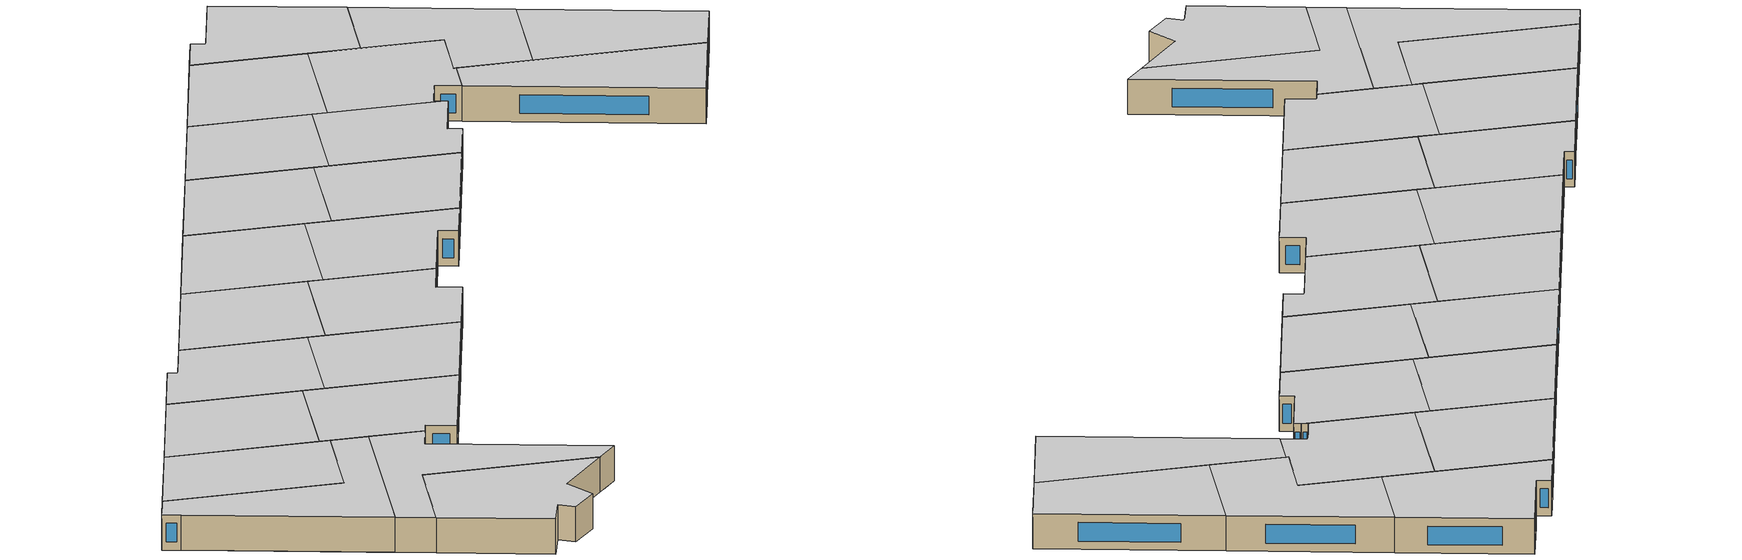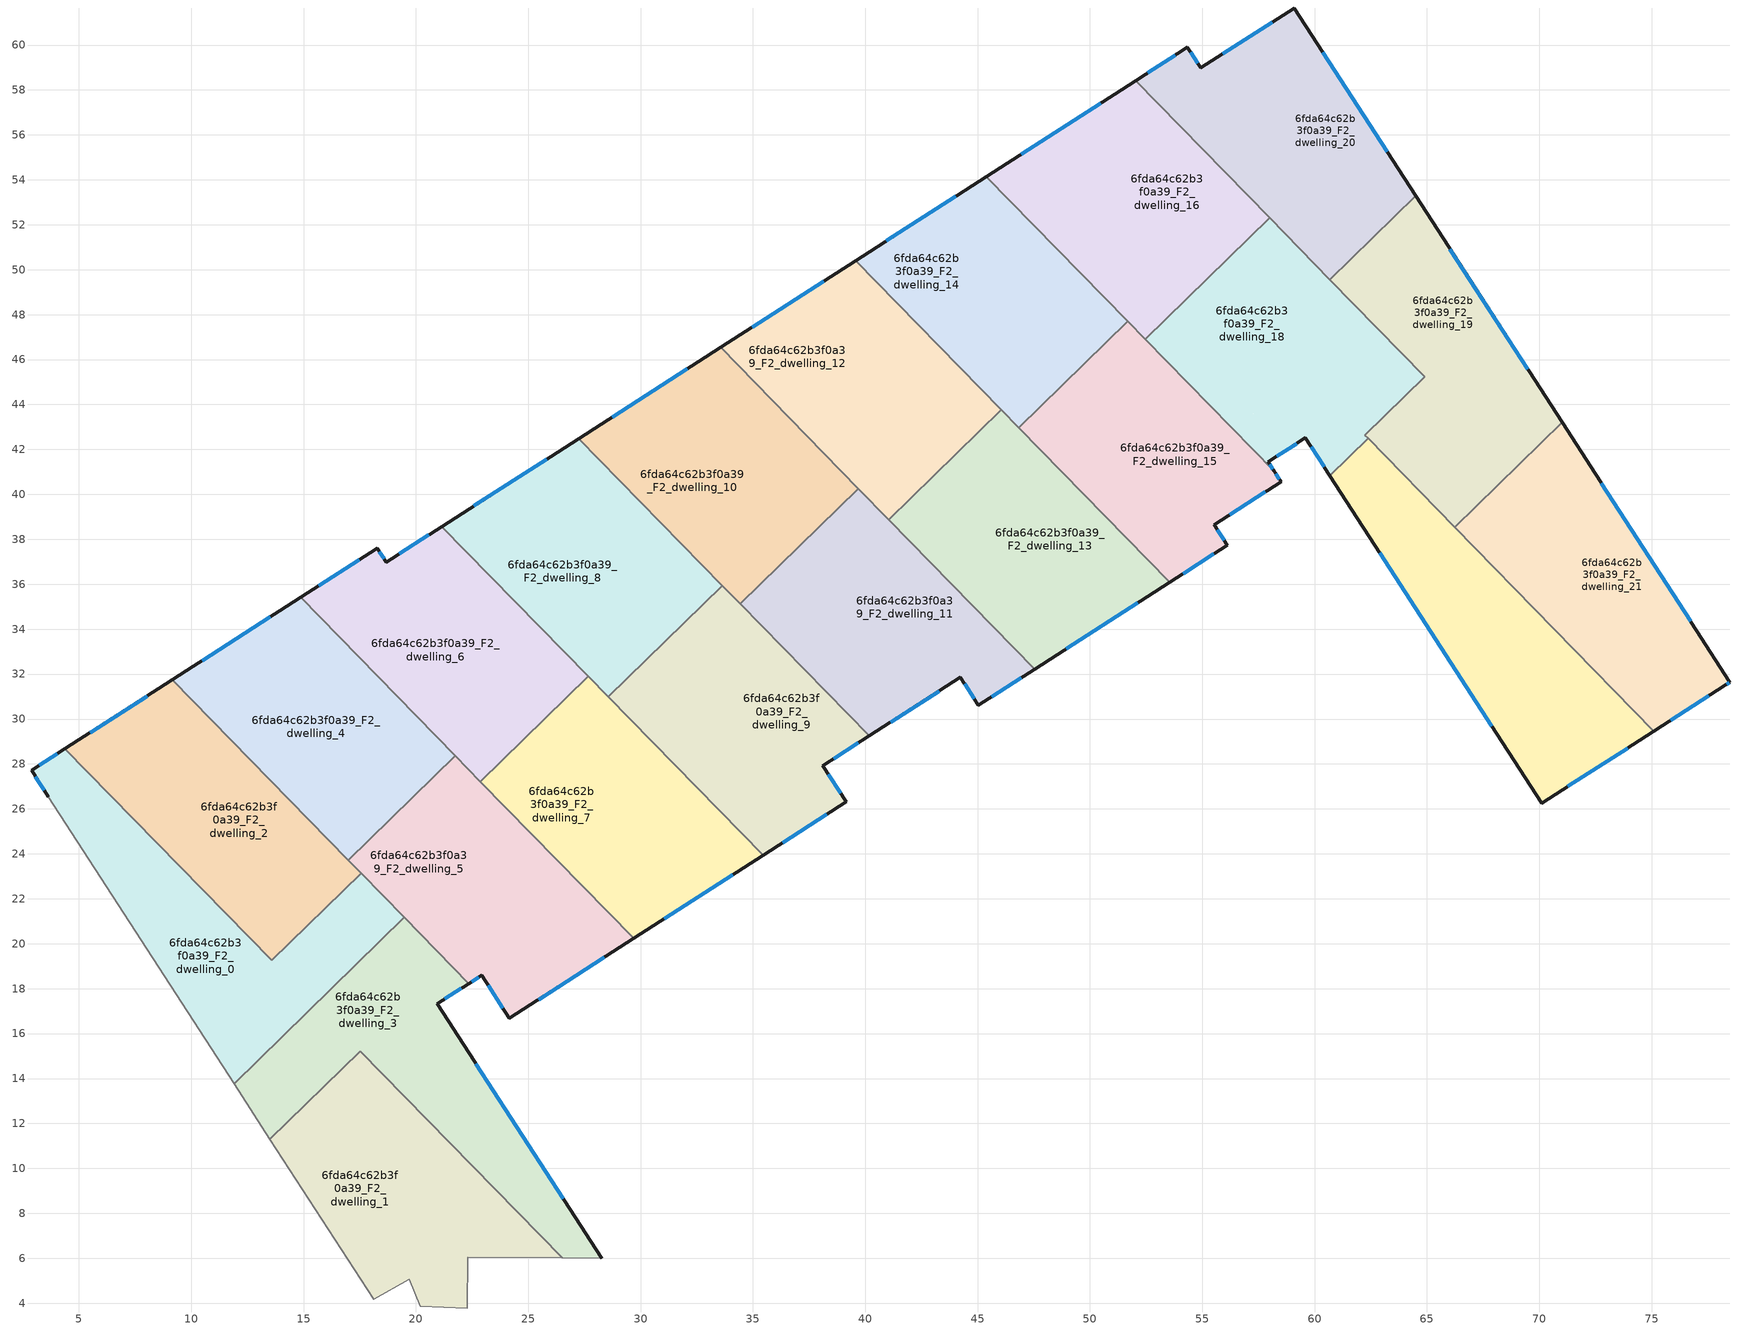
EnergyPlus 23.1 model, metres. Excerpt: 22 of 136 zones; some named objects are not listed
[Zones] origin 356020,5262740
6fda64c62b3f0a39_F2_dwelling_0
 floor to 6fda64c62b3f0a39_F1_dwelling_0 (EU_floor_Construction): 13.59,19.26 14.48,17.88 10.78,15.5 3.63,26.55 2.89,27.71 4.38,28.67 13.57,19.25 z6
 floor to 6fda64c62b3f0a39_F1_dwelling_1 (EU_floor_Construction): 16.71,22.32 18.2,20 10.91,15.31 10.85,15.4 10.78,15.5 14.48,17.88 13.59,19.26 z6
 floor to 6fda64c62b3f0a39_F1_dwelling_3 (EU_floor_Construction): 17.59,19.33 15.11,16.9 14.73,17.49 z6
 floor to 6fda64c62b3f0a39_F1_dwelling_2 (EU_floor_Construction): 18.2,20 18.23,19.95 17.59,19.33 14.73,17.49 15.11,16.9 11.9,13.77 10.91,15.31 z6
 floor to 6fda64c62b3f0a39_F1_dwelling_5 (EU_floor_Construction): 17.55,23.14 19.48,21.17 18.23,19.95 18.2,20 16.71,22.32 z6
 wall outside (EU_wall_Construction): 4.38,28.67 2.89,27.71 3.63,26.55 z6:9
 wall to 6fda64c62b3f0a39_F2_dwelling_2 (EU_wall_Construction): 17.55,23.14 13.57,19.25 4.38,28.67 z6:9
 wall to 6fda64c62b3f0a39_F2_dwelling_3 (EU_wall_Construction): 11.9,13.77 19.48,21.17 z6:9
 wall adiabatic (EU_wall_Construction): 3.63,26.55 11.9,13.77 z6:9
 wall to 6fda64c62b3f0a39_F2_dwelling_5 (EU_wall_Construction): 19.48,21.17 17.55,23.14 z6:9
 window (EU_Window_Construction): 3.06,27.44 3.46,26.82 / 4.03,28.45 3.24,27.94 z6.7:8.3
 ceiling to 6fda64c62b3f0a39_F3_dwelling_0 (EU_floor_Construction): 19.48,21.17 17.55,23.14 13.57,19.25 4.38,28.67 2.89,27.71 3.63,26.55 11.9,13.77 z9
6fda64c62b3f0a39_F2_dwelling_1
 floor to 6fda64c62b3f0a39_F1_dwelling_2 (EU_floor_Construction): 16.69,14.43 22.3,5.7 22.27,3.79 20.19,3.86 19.7,5.07 18.12,4.17 13.5,11.3 z6
 floor to 6fda64c62b3f0a39_F1_dwelling_3 (EU_floor_Construction): 17.51,15.22 26.5,6.01 22.31,6.05 22.3,5.7 16.69,14.43 z6
 wall adiabatic (EU_wall_Construction): 13.5,11.3 18.12,4.17 19.7,5.07 20.19,3.86 22.27,3.79 22.31,6.05 26.51,6.01 z6:9
 wall to 6fda64c62b3f0a39_F2_dwelling_3 (EU_wall_Construction): 26.51,6.01 17.51,15.22 13.5,11.3 z6:9
 ceiling to 6fda64c62b3f0a39_F3_dwelling_1 (EU_floor_Construction): 26.51,6.01 17.51,15.22 13.5,11.3 18.12,4.17 19.7,5.07 20.19,3.86 22.27,3.79 22.31,6.05 z9
6fda64c62b3f0a39_F2_dwelling_10
 floor to 6fda64c62b3f0a39_F1_dwelling_10 (EU_floor_Construction): 32.06,45.58 37.1,37.73 36.86,37.5 33.95,35.62 27.24,42.48 z6
 floor to 6fda64c62b3f0a39_F1_dwelling_12 (EU_floor_Construction): 33.55,46.54 39.69,40.26 37.1,37.73 32.06,45.58 z6
 floor to 6fda64c62b3f0a39_F1_dwelling_11 (EU_floor_Construction): 36.86,37.5 34.43,35.12 33.95,35.62 z6
 wall outside (EU_wall_Construction): 33.55,46.54 27.24,42.48 z6:9
 wall to 6fda64c62b3f0a39_F2_dwelling_11 (EU_wall_Construction): 34.43,35.12 39.69,40.26 z6:9
 wall to 6fda64c62b3f0a39_F2_dwelling_12 (EU_wall_Construction): 39.69,40.26 33.55,46.54 z6:9
 wall to 6fda64c62b3f0a39_F2_dwelling_8 (EU_wall_Construction): 27.24,42.48 33.63,35.94 z6:9
 wall to 6fda64c62b3f0a39_F2_dwelling_9 (EU_wall_Construction): 33.63,35.94 34.43,35.12 z6:9
 window (EU_Window_Construction): 32.07,45.59 28.73,43.44 z6.7:8.3
 ceiling to 6fda64c62b3f0a39_F3_dwelling_10 (EU_floor_Construction): 39.69,40.26 33.55,46.54 27.24,42.48 34.43,35.12 z9
6fda64c62b3f0a39_F2_dwelling_11
 floor to 6fda64c62b3f0a39_F1_dwelling_13 (EU_floor_Construction): 40.33,39.61 47.54,32.22 45.03,30.61 44.24,31.86 41.86,30.33 37.19,37.59 z6
 floor to 6fda64c62b3f0a39_F1_dwelling_11 (EU_floor_Construction): 37.14,37.67 41.86,30.33 40.17,29.25 34.43,35.12 36.86,37.5 z6
 floor to 6fda64c62b3f0a39_F1_dwelling_12 (EU_floor_Construction): 39.69,40.26 40.32,39.61 37.19,37.59 37.1,37.73 z6
 floor to 6fda64c62b3f0a39_F1_dwelling_10 (EU_floor_Construction): 37.1,37.73 37.14,37.67 36.86,37.5 z6
 wall outside (EU_wall_Construction): 40.17,29.25 44.24,31.86 45.03,30.61 47.54,32.22 z6:9
 wall to 6fda64c62b3f0a39_F2_dwelling_9 (EU_wall_Construction): 34.43,35.12 40.17,29.25 z6:9
 wall to 6fda64c62b3f0a39_F2_dwelling_13 (EU_wall_Construction): 47.54,32.22 41.05,38.87 z6:9
 wall to 6fda64c62b3f0a39_F2_dwelling_12 (EU_wall_Construction): 41.05,38.87 39.69,40.26 z6:9
 window (EU_Window_Construction): 41.13,29.86 43.28,31.24 / 45.62,30.99 46.95,31.84 / 44.42,31.56 44.85,30.9 z6.7:8.3
 ceiling to 6fda64c62b3f0a39_F3_dwelling_11 (EU_floor_Construction): 45.03,30.61 47.54,32.22 39.69,40.26 34.43,35.12 40.17,29.25 44.24,31.86 z9
6fda64c62b3f0a39_F2_dwelling_12
 floor to 6fda64c62b3f0a39_F1_dwelling_15 (EU_floor_Construction): 43.55,41.31 43.12,40.89 43.05,40.99 z6
 floor to 6fda64c62b3f0a39_F1_dwelling_14 (EU_floor_Construction): 39.57,50.4 46.05,43.76 43.55,41.31 43.05,40.99 37.75,49.24 z6
 floor adiabatic (EU_floor_Construction): 37.75,49.24 43.12,40.89 41.05,38.87 33.55,46.54 z6
 wall outside (EU_wall_Construction): 39.57,50.4 33.55,46.54 z6:9
 wall to 6fda64c62b3f0a39_F2_dwelling_13 (EU_wall_Construction): 41.05,38.87 46.05,43.76 z6:9
 wall to 6fda64c62b3f0a39_F2_dwelling_14 (EU_wall_Construction): 46.05,43.76 39.57,50.4 z6:9
 window (EU_Window_Construction): 38.15,49.49 34.97,47.45 z6.7:8.3
 ceiling to 6fda64c62b3f0a39_F3_dwelling_12 (EU_floor_Construction): 46.05,43.76 39.57,50.4 33.55,46.54 41.05,38.87 z9
6fda64c62b3f0a39_F2_dwelling_13
 floor to 6fda64c62b3f0a39_F1_dwelling_15 (EU_floor_Construction): 46.56,43.24 53.55,36.09 48.35,32.74 43.12,40.89 43.55,41.31 z6
 floor to 6fda64c62b3f0a39_F1_dwelling_13 (EU_floor_Construction): 43.12,40.89 48.35,32.74 47.54,32.22 41.05,38.87 z6
 floor to 6fda64c62b3f0a39_F1_dwelling_14 (EU_floor_Construction): 46.05,43.76 46.56,43.24 43.55,41.31 z6
 wall outside (EU_wall_Construction): 47.54,32.22 53.55,36.08 z6:9
 wall to 6fda64c62b3f0a39_F2_dwelling_15 (EU_wall_Construction): 53.55,36.08 46.83,42.96 z6:9
 wall to 6fda64c62b3f0a39_F2_dwelling_14 (EU_wall_Construction): 46.83,42.96 46.05,43.76 z6:9
 window (EU_Window_Construction): 48.95,33.13 52.14,35.18 z6.7:8.3
 ceiling to 6fda64c62b3f0a39_F3_dwelling_13 (EU_floor_Construction): 53.55,36.08 46.05,43.76 41.05,38.87 47.54,32.22 z9
6fda64c62b3f0a39_F2_dwelling_14
 floor to 6fda64c62b3f0a39_F1_dwelling_14 (EU_floor_Construction): 43.26,52.78 48.51,44.6 48.2,44.3 46.56,43.24 39.57,50.4 z6
 floor to 6fda64c62b3f0a39_F1_dwelling_16 (EU_floor_Construction): 45.39,54.15 51.68,47.7 49.54,45.6 48.36,44.85 43.26,52.78 z6
 floor to 6fda64c62b3f0a39_F1_dwelling_15 (EU_floor_Construction): 48.2,44.3 46.83,42.96 46.56,43.24 z6
 floor to 6fda64c62b3f0a39_F1_dwelling_17 (EU_floor_Construction): 49.54,45.6 48.51,44.6 48.36,44.85 z6
 wall outside (EU_wall_Construction): 45.39,54.15 39.57,50.4 z6:9
 wall to 6fda64c62b3f0a39_F2_dwelling_15 (EU_wall_Construction): 46.83,42.96 51.68,47.7 z6:9
 wall to 6fda64c62b3f0a39_F2_dwelling_16 (EU_wall_Construction): 51.68,47.7 45.39,54.15 z6:9
 window (EU_Window_Construction): 44.02,53.27 40.93,51.28 z6.7:8.3
 ceiling to 6fda64c62b3f0a39_F3_dwelling_14 (EU_floor_Construction): 51.68,47.7 45.39,54.15 39.57,50.4 46.83,42.96 z9
6fda64c62b3f0a39_F2_dwelling_15
 floor to 6fda64c62b3f0a39_F1_dwelling_17 (EU_floor_Construction): 58.2,41.03 58.5,40.56 55.53,38.64 56.11,37.74 53.86,36.29 48.51,44.6 49.54,45.6 52.11,47.26 z6
 floor to 6fda64c62b3f0a39_F1_dwelling_15 (EU_floor_Construction): 48.56,44.53 53.86,36.29 53.55,36.09 46.83,42.96 48.2,44.3 z6
 floor to 6fda64c62b3f0a39_F1_dwelling_14 (EU_floor_Construction): 48.51,44.6 48.56,44.53 48.2,44.3 z6
 floor to 6fda64c62b3f0a39_F1_dwelling_16 (EU_floor_Construction): 51.68,47.7 52.11,47.26 49.54,45.6 z6
 wall outside (EU_wall_Construction): 53.55,36.08 56.11,37.74 55.53,38.64 58.5,40.56 58.2,41.03 z6:9
 wall to 6fda64c62b3f0a39_F2_dwelling_18 (EU_wall_Construction): 58.2,41.03 52.46,46.9 z6:9
 wall to 6fda64c62b3f0a39_F2_dwelling_16 (EU_wall_Construction): 52.46,46.9 51.68,47.7 z6:9
 window (EU_Window_Construction): 55.97,37.95 55.66,38.43 / 54.15,36.47 55.51,37.35 / 58.43,40.67 58.27,40.92 / 56.22,39.09 57.8,40.11 z6.7:8.3
 ceiling to 6fda64c62b3f0a39_F3_dwelling_15 (EU_floor_Construction): 56.11,37.74 55.53,38.64 58.5,40.56 58.2,41.03 51.68,47.7 46.83,42.96 53.55,36.08 z9
6fda64c62b3f0a39_F2_dwelling_16
 floor to 6fda64c62b3f0a39_F1_dwelling_16 (EU_floor_Construction): 48.99,56.46 54.09,48.53 52.11,47.26 45.39,54.15 z6
 floor to 6fda64c62b3f0a39_F1_dwelling_18 (EU_floor_Construction): 54.15,56.24 57.19,51.52 54.1,48.5 48.99,56.46 52.03,58.41 z6
 floor to 6fda64c62b3f0a39_F1_dwelling_17 (EU_floor_Construction): 54.09,48.53 54.1,48.5 52.47,46.9 52.11,47.26 z6
 floor to 6fda64c62b3f0a39_F1_dwelling_19 (EU_floor_Construction): 54.15,56.24 58,52.3 57.19,51.52 z6
 wall outside (EU_wall_Construction): 52.03,58.41 45.39,54.15 z6:9
 wall to 6fda64c62b3f0a39_F2_dwelling_18 (EU_wall_Construction): 52.47,46.9 58,52.3 z6:9
 wall to 6fda64c62b3f0a39_F2_dwelling_20 (EU_wall_Construction): 58,52.3 52.03,58.41 z6:9
 window (EU_Window_Construction): 50.47,57.41 46.95,55.15 z6.7:8.3
 ceiling to 6fda64c62b3f0a39_F3_dwelling_16 (EU_floor_Construction): 58,52.3 52.03,58.41 45.39,54.15 52.47,46.9 z9
6fda64c62b3f0a39_F2_dwelling_17
 floor to 6fda64c62b3f0a39_F1_dwelling_20 (EU_floor_Construction): 64.17,40.65 72.45,27.76 70.1,26.25 60.67,40.83 62.37,42.49 z6
 floor to 6fda64c62b3f0a39_F1_dwelling_22 (EU_floor_Construction): 64.17,40.65 75.1,29.46 72.45,27.76 z6
 wall outside (EU_wall_Construction): 60.67,40.83 70.1,26.25 75.1,29.46 z6:9
 wall to 6fda64c62b3f0a39_F2_dwelling_18 (EU_wall_Construction): 62.37,42.49 60.67,40.83 z6:9
 wall to 6fda64c62b3f0a39_F2_dwelling_21 (EU_wall_Construction): 75.1,29.46 66.24,38.53 z6:9
 wall to 6fda64c62b3f0a39_F2_dwelling_19 (EU_wall_Construction): 66.24,38.53 62.37,42.49 z6:9
 window (EU_Window_Construction): 62.89,37.4 67.89,29.67 / 71.28,27 73.93,28.71 z6.7:8.3
 ceiling to 6fda64c62b3f0a39_F3_dwelling_17 (EU_floor_Construction): 75.1,29.46 62.37,42.49 60.67,40.83 70.1,26.25 z9
6fda64c62b3f0a39_F2_dwelling_18
 floor to 6fda64c62b3f0a39_F1_dwelling_18 (EU_floor_Construction): 57.19,51.52 60.76,45.95 57.21,43.67 54.1,48.5 z6
 floor to 6fda64c62b3f0a39_F1_dwelling_17 (EU_floor_Construction): 54.1,48.5 58.43,41.77 57.93,41.45 58.2,41.03 52.47,46.9 z6
 floor to 6fda64c62b3f0a39_F1_dwelling_19 (EU_floor_Construction): 58,52.3 63.99,46.17 58.05,42.36 57.21,43.67 60.76,45.95 57.19,51.52 z6
 floor to 6fda64c62b3f0a39_F1_dwelling_20 (EU_floor_Construction): 63.99,46.17 64.9,45.24 62.8,43.19 62.61,43.07 62.64,43.03 62.23,42.63 62.37,42.49 60.67,40.83 59.58,42.51 58.43,41.77 58.05,42.36 z6
 wall outside (EU_wall_Construction): 58.2,41.03 57.93,41.45 59.58,42.51 60.67,40.83 z6:9
 wall to 6fda64c62b3f0a39_F2_dwelling_19 (EU_wall_Construction): 62.37,42.49 62.23,42.63 64.9,45.24 60.68,49.56 z6:9
 wall to 6fda64c62b3f0a39_F2_dwelling_20 (EU_wall_Construction): 60.68,49.56 58,52.3 z6:9
 window (EU_Window_Construction): 59.84,42.11 60.42,41.22 / 58.32,41.7 59.2,42.26 / 58.14,41.13 57.99,41.35 z6.7:8.3
 ceiling to 6fda64c62b3f0a39_F3_dwelling_18 (EU_floor_Construction): 62.37,42.49 62.23,42.63 64.9,45.24 58,52.3 52.47,46.9 58.2,41.03 57.93,41.45 59.58,42.51 60.67,40.83 z9
6fda64c62b3f0a39_F2_dwelling_19
 floor to 6fda64c62b3f0a39_F1_dwelling_21 (EU_floor_Construction): 64.49,53.28 68.73,46.73 62.74,42.88 62.64,43.03 62.8,43.19 65.58,44.98 61.88,50.73 z6
 floor to 6fda64c62b3f0a39_F1_dwelling_20 (EU_floor_Construction): 64.57,46.55 65.58,44.98 62.8,43.19 64.9,45.24 63.99,46.17 z6; 62.64,43.03 64.17,40.65 62.23,42.63 z6
 floor to 6fda64c62b3f0a39_F1_dwelling_23 (EU_floor_Construction): 68.85,46.54 71.01,43.2 68.38,40.63 65.83,44.59 z6
 floor to 6fda64c62b3f0a39_F1_dwelling_19 (EU_floor_Construction): 61.88,50.73 64.57,46.55 63.99,46.17 60.68,49.56 z6
 floor to 6fda64c62b3f0a39_F1_dwelling_22 (EU_floor_Construction): 68.73,46.73 68.85,46.54 65.83,44.59 68.38,40.63 66.24,38.54 64.17,40.65 62.74,42.88 z6
 wall outside (EU_wall_Construction): 71.01,43.2 64.49,53.28 z6:9
 wall to 6fda64c62b3f0a39_F2_dwelling_20 (EU_wall_Construction): 64.49,53.28 60.68,49.56 z6:9
 wall to 6fda64c62b3f0a39_F2_dwelling_21 (EU_wall_Construction): 66.24,38.54 71.01,43.2 z6:9
 window (EU_Window_Construction): 69.48,45.57 66.02,50.91 z6.7:8.3
 ceiling to 6fda64c62b3f0a39_F3_dwelling_19 (EU_floor_Construction): 71.01,43.2 64.49,53.28 60.68,49.56 64.9,45.24 62.23,42.63 66.24,38.54 z9
6fda64c62b3f0a39_F2_dwelling_2
 floor to 6fda64c62b3f0a39_F1_dwelling_1 (EU_floor_Construction): 13.55,27.24 16.71,22.32 13.59,19.26 6.62,30.11 9.15,31.74 z6
 floor to 6fda64c62b3f0a39_F1_dwelling_0 (EU_floor_Construction): 6.62,30.11 13.59,19.26 13.57,19.25 4.38,28.67 z6
 floor to 6fda64c62b3f0a39_F1_dwelling_4 (EU_floor_Construction): 13.55,27.24 16.82,23.89 16.03,23.38 z6
 floor to 6fda64c62b3f0a39_F1_dwelling_5 (EU_floor_Construction): 16.82,23.89 17.55,23.14 16.71,22.32 16.03,23.38 z6
 wall outside (EU_wall_Construction): 9.15,31.74 4.38,28.67 z6:9
 wall to 6fda64c62b3f0a39_F2_dwelling_4 (EU_wall_Construction): 16.99,23.72 9.15,31.74 z6:9
 wall to 6fda64c62b3f0a39_F2_dwelling_5 (EU_wall_Construction): 17.55,23.14 16.99,23.72 z6:9
 window (EU_Window_Construction): 8.03,31.02 5.5,29.39 z6.7:8.3
 ceiling to 6fda64c62b3f0a39_F3_dwelling_2 (EU_floor_Construction): 17.55,23.14 9.15,31.74 4.38,28.67 13.57,19.25 z9
6fda64c62b3f0a39_F2_dwelling_20
 floor to 6fda64c62b3f0a39_F1_dwelling_19 (EU_floor_Construction): 56.1,59.73 61.88,50.73 60.68,49.56 54.15,56.24 52.54,58.74 54.34,59.9 54.93,58.98 z6
 floor to 6fda64c62b3f0a39_F1_dwelling_21 (EU_floor_Construction): 59.08,61.65 64.49,53.28 61.88,50.73 56.1,59.73 z6
 floor to 6fda64c62b3f0a39_F1_dwelling_18 (EU_floor_Construction): 52.54,58.74 54.15,56.24 52.03,58.41 z6
 wall outside (EU_wall_Construction): 64.49,53.28 59.08,61.65 54.93,58.98 54.34,59.9 52.03,58.41 z6:9
 window (EU_Window_Construction): 54.79,59.2 54.48,59.68 / 58.11,61.02 55.9,59.61 / 63.22,55.25 60.35,59.68 / 53.8,59.55 52.57,58.76 z6.7:8.3
 ceiling to 6fda64c62b3f0a39_F3_dwelling_20 (EU_floor_Construction): 64.49,53.28 59.08,61.65 54.93,58.98 54.34,59.9 52.03,58.41 60.68,49.56 z9
6fda64c62b3f0a39_F2_dwelling_21
 floor to 6fda64c62b3f0a39_F1_dwelling_23 (EU_floor_Construction): 71.01,43.2 78.49,31.64 75.42,29.67 68.38,40.63 z6
 floor to 6fda64c62b3f0a39_F1_dwelling_22 (EU_floor_Construction): 68.38,40.63 75.42,29.67 75.1,29.46 66.24,38.54 z6
 wall outside (EU_wall_Construction): 75.1,29.46 78.3,31.52 78.49,31.64 71.01,43.2 z6:9
 window (EU_Window_Construction): 76.73,34.35 72.77,40.48 / 78.34,31.54 78.44,31.61 / 75.85,29.94 77.55,31.03 z6.7:8.3
 ceiling to 6fda64c62b3f0a39_F3_dwelling_21 (EU_floor_Construction): 78.3,31.52 78.49,31.64 71.01,43.2 66.24,38.54 75.1,29.46 z9
6fda64c62b3f0a39_F2_dwelling_3
 floor to 6fda64c62b3f0a39_F1_dwelling_3 (EU_floor_Construction): 18.33,19.8 27.19,6.01 26.5,6.01 17.51,15.22 16.69,14.43 15.11,16.9 17.59,19.33 z6
 floor to 6fda64c62b3f0a39_F1_dwelling_5 (EU_floor_Construction): 22.35,18.23 20.94,17.33 28.27,6 27.19,6.01 18.33,19.8 18.23,19.95 19.48,21.17 z6
 floor adiabatic (EU_floor_Construction): 15.11,16.9 16.69,14.43 13.5,11.3 11.9,13.77 z6
 floor to 6fda64c62b3f0a39_F1_dwelling_2 (EU_floor_Construction): 18.23,19.95 18.33,19.8 17.59,19.33 z6
 wall outside (EU_wall_Construction): 28.27,6 20.94,17.33 22.35,18.23 z6:9
 wall adiabatic (EU_wall_Construction): 11.9,13.77 13.5,11.3 / 26.51,6.01 28.27,6 z6:9
 wall to 6fda64c62b3f0a39_F2_dwelling_5 (EU_wall_Construction): 22.35,18.23 19.48,21.17 z6:9
 window (EU_Window_Construction): 21.27,17.54 22.02,18.02 / 26.55,8.66 22.66,14.67 z6.7:8.3
 ceiling to 6fda64c62b3f0a39_F3_dwelling_3 (EU_floor_Construction): 28.27,6 20.94,17.33 22.35,18.23 19.48,21.17 11.9,13.77 13.5,11.3 17.51,15.22 26.51,6.01 z9
6fda64c62b3f0a39_F2_dwelling_4
 floor to 6fda64c62b3f0a39_F1_dwelling_4 (EU_floor_Construction): 16.42,33.82 20.63,27.27 17.81,24.53 16.82,23.89 13.55,27.24 10.22,32.42 14.86,35.41 z6
 floor to 6fda64c62b3f0a39_F1_dwelling_1 (EU_floor_Construction): 10.22,32.42 13.55,27.24 9.15,31.74 z6
 floor adiabatic (EU_floor_Construction): 16.42,33.82 21.75,28.37 20.63,27.27 z6
 floor to 6fda64c62b3f0a39_F1_dwelling_5 (EU_floor_Construction): 17.81,24.53 16.99,23.72 16.82,23.89 z6
 wall outside (EU_wall_Construction): 14.86,35.41 9.15,31.74 z6:9
 wall to 6fda64c62b3f0a39_F2_dwelling_5 (EU_wall_Construction): 16.99,23.72 21.75,28.37 z6:9
 wall to 6fda64c62b3f0a39_F2_dwelling_6 (EU_wall_Construction): 21.75,28.37 14.86,35.41 z6:9
 window (EU_Window_Construction): 13.52,34.55 10.49,32.6 z6.7:8.3
 ceiling to 6fda64c62b3f0a39_F3_dwelling_4 (EU_floor_Construction): 21.75,28.37 14.86,35.41 9.15,31.74 16.99,23.72 z9
6fda64c62b3f0a39_F2_dwelling_5
 floor to 6fda64c62b3f0a39_F1_dwelling_5 (EU_floor_Construction): 21.05,26.61 26.47,18.17 24.16,16.68 22.92,18.59 22.35,18.23 16.99,23.72 17.81,24.53 z6
 floor to 6fda64c62b3f0a39_F1_dwelling_4 (EU_floor_Construction): 20.63,27.27 21.05,26.61 17.81,24.53 z6
 floor to 6fda64c62b3f0a39_F1_dwelling_7 (EU_floor_Construction): 22.39,27.71 29.69,20.23 26.47,18.17 20.94,26.78 z6
 floor to 6fda64c62b3f0a39_F1_dwelling_6 (EU_floor_Construction): 21.75,28.37 22.39,27.71 20.94,26.78 20.63,27.27 z6
 wall outside (EU_wall_Construction): 22.35,18.23 22.92,18.59 24.16,16.68 29.69,20.23 z6:9
 wall to 6fda64c62b3f0a39_F2_dwelling_7 (EU_wall_Construction): 29.69,20.23 22.87,27.22 z6:9
 wall to 6fda64c62b3f0a39_F2_dwelling_6 (EU_wall_Construction): 22.87,27.22 21.75,28.37 z6:9
 window (EU_Window_Construction): 23.21,18.14 23.87,17.13 / 22.48,18.31 22.78,18.51 / 25.46,17.52 28.39,19.4 z6.7:8.3
 ceiling to 6fda64c62b3f0a39_F3_dwelling_5 (EU_floor_Construction): 29.69,20.23 21.75,28.37 16.99,23.72 22.35,18.23 22.92,18.59 24.16,16.68 z9
6fda64c62b3f0a39_F2_dwelling_6
 floor to 6fda64c62b3f0a39_F1_dwelling_6 (EU_floor_Construction): 20.92,38.42 26.1,30.37 25.26,29.55 22.39,27.71 16.42,33.82 15.24,35.65 18.27,37.6 18.67,36.98 z6
 floor to 6fda64c62b3f0a39_F1_dwelling_4 (EU_floor_Construction): 15.24,35.65 16.42,33.82 14.86,35.41 z6
 floor to 6fda64c62b3f0a39_F1_dwelling_8 (EU_floor_Construction): 21.15,38.57 27.66,31.9 26.1,30.37 20.92,38.42 z6
 floor adiabatic (EU_floor_Construction): 25.26,29.55 22.87,27.22 22.39,27.71 z6
 wall outside (EU_wall_Construction): 21.15,38.57 18.67,36.98 18.27,37.6 14.86,35.41 z6:9
 wall to 6fda64c62b3f0a39_F2_dwelling_7 (EU_wall_Construction): 22.87,27.22 27.66,31.9 z6:9
 wall to 6fda64c62b3f0a39_F2_dwelling_8 (EU_wall_Construction): 27.66,31.9 21.15,38.57 z6:9
 window (EU_Window_Construction): 17.47,37.09 15.66,35.93 / 18.58,37.12 18.36,37.45 / 20.57,38.19 19.26,37.35 z6.7:8.3
 ceiling to 6fda64c62b3f0a39_F3_dwelling_6 (EU_floor_Construction): 27.66,31.9 21.15,38.57 18.67,36.98 18.27,37.6 14.86,35.41 22.87,27.22 z9
6fda64c62b3f0a39_F2_dwelling_7
 floor to 6fda64c62b3f0a39_F1_dwelling_7 (EU_floor_Construction): 26.22,30.17 31.75,21.56 29.69,20.23 22.87,27.22 25.26,29.55 z6
 floor to 6fda64c62b3f0a39_F1_dwelling_8 (EU_floor_Construction): 27.66,31.9 28.3,31.25 26.34,29.99 26.1,30.37 z6
 floor to 6fda64c62b3f0a39_F1_dwelling_6 (EU_floor_Construction): 26.1,30.37 26.22,30.17 25.26,29.55 z6
 floor to 6fda64c62b3f0a39_F1_dwelling_9 (EU_floor_Construction): 28.3,31.25 35.45,23.93 31.75,21.56 26.34,29.99 z6
 wall outside (EU_wall_Construction): 29.69,20.23 35.45,23.93 z6:9
 wall to 6fda64c62b3f0a39_F2_dwelling_9 (EU_wall_Construction): 35.45,23.93 28.56,30.98 z6:9
 wall to 6fda64c62b3f0a39_F2_dwelling_8 (EU_wall_Construction): 28.56,30.99 27.66,31.9 z6:9
 window (EU_Window_Construction): 31.04,21.1 34.09,23.06 z6.7:8.3
 ceiling to 6fda64c62b3f0a39_F3_dwelling_7 (EU_floor_Construction): 35.45,23.93 27.66,31.9 22.87,27.22 29.69,20.23 z9
6fda64c62b3f0a39_F2_dwelling_8
 floor to 6fda64c62b3f0a39_F1_dwelling_8 (EU_floor_Construction): 26.31,41.88 31.48,33.84 29.85,32.25 28.3,31.25 21.15,38.57 z6
 floor to 6fda64c62b3f0a39_F1_dwelling_10 (EU_floor_Construction): 27.24,42.48 33.63,35.94 32.07,34.42 31.39,33.98 26.31,41.88 z6
 floor to 6fda64c62b3f0a39_F1_dwelling_11 (EU_floor_Construction): 32.07,34.42 31.48,33.84 31.39,33.98 z6
 floor to 6fda64c62b3f0a39_F1_dwelling_9 (EU_floor_Construction): 29.85,32.25 28.56,30.99 28.3,31.25 z6
 wall outside (EU_wall_Construction): 27.24,42.48 21.15,38.57 z6:9
 wall to 6fda64c62b3f0a39_F2_dwelling_9 (EU_wall_Construction): 28.56,30.99 33.63,35.94 z6:9
 window (EU_Window_Construction): 25.81,41.56 22.58,39.49 z6.7:8.3
 ceiling to 6fda64c62b3f0a39_F3_dwelling_8 (EU_floor_Construction): 33.63,35.94 27.24,42.48 21.15,38.57 28.56,30.99 z9
6fda64c62b3f0a39_F2_dwelling_9
 floor to 6fda64c62b3f0a39_F1_dwelling_11 (EU_floor_Construction): 33.95,35.62 40.17,29.25 38.11,27.93 39.15,26.31 37.15,25.02 31.48,33.84 32.07,34.42 z6
 floor to 6fda64c62b3f0a39_F1_dwelling_10 (EU_floor_Construction): 33.63,35.94 33.95,35.62 32.07,34.42 z6
 floor to 6fda64c62b3f0a39_F1_dwelling_9 (EU_floor_Construction): 31.73,33.45 37.15,25.02 35.45,23.93 28.56,30.99 29.85,32.25 z6
 floor to 6fda64c62b3f0a39_F1_dwelling_8 (EU_floor_Construction): 31.48,33.84 31.73,33.45 29.85,32.25 z6
 wall outside (EU_wall_Construction): 35.45,23.93 39.15,26.31 38.11,27.93 40.17,29.25 z6:9
 window (EU_Window_Construction): 36.32,24.49 38.28,25.75 / 38.6,28.24 39.69,28.94 / 38.91,26.69 38.36,27.55 z6.7:8.3
 ceiling to 6fda64c62b3f0a39_F3_dwelling_9 (EU_floor_Construction): 39.15,26.31 38.11,27.93 40.17,29.25 33.63,35.94 28.56,30.99 35.45,23.93 z9
[Building]
EU S2 Campaign: North Axis=0; Terrain=City; Solar Distribution=FullExterior
[Site:Location]
Budapest.Ferenc.Liszt.Intl.AP: Latitude=47.437; Longitude=19.256; Time Zone=1; Elevation=185
[SizingPeriod:WeatherFileDays]
AnnualSizingPeriod: Begin Month=1; Begin Day of Month=1; End Month=12; End Day of Month=31; Day of Week for Start Day=Monday; Use Weather File Daylight Saving Period=No; Use Weather File Rain and Snow Indicators=No
[MATERIAL]
EU_InternalMass_Material: Roughness=MediumRough; Thickness=0.1; Conductivity=1; Density=1800; Specific Heat=900; Thermal Absorptance=0.9; Solar Absorptance=0.7; Visible Absorptance=0.7
[MATERIAL:NOMASS] Roughness=MediumRough; Thermal Absorptance=0.9; Solar Absorptance=0.7; Visible Absorptance=0.7
Name | Thermal Resistance
EU_wall_NoMass | 0.832559
EU_floor_NoMass | 0.872794
[WINDOWMATERIAL:SIMPLEGLAZINGSYSTEM]
EU_Window_SimpleGlazing: UFactor=2.79869; Solar Heat Gain Coefficient=0.75; Visible Transmittance=0.75
[CONSTRUCTION]
EU_wall_Construction: EU_wall_NoMass
EU_floor_Construction: EU_floor_NoMass
EU_Window_Construction: EU_Window_SimpleGlazing
EU_InternalMass_Construction: EU_InternalMass_Material
[ZONE] Type=1; Multiplier=1; Ceiling Height=autocalculate; Floor Area=autocalculate; Part of Total Floor Area=Yes
Name | Volume
6fda64c62b3f0a39_F2_dwelling_0; 6fda64c62b3f0a39_F2_dwelling_11 | 210.148
6fda64c62b3f0a39_F2_dwelling_1 | 210.144
6fda64c62b3f0a39_F2_dwelling_10; 6fda64c62b3f0a39_F2_dwelling_4 | 210.167
6fda64c62b3f0a39_F2_dwelling_12; 6fda64c62b3f0a39_F2_dwelling_7 | 210.133
6fda64c62b3f0a39_F2_dwelling_13 | 210.122
6fda64c62b3f0a39_F2_dwelling_14 | 197.47
6fda64c62b3f0a39_F2_dwelling_15 | 197.457
6fda64c62b3f0a39_F2_dwelling_16 | 216.48
6fda64c62b3f0a39_F2_dwelling_17 | 219.676
6fda64c62b3f0a39_F2_dwelling_18 | 219.637
6fda64c62b3f0a39_F2_dwelling_19 | 210.173
6fda64c62b3f0a39_F2_dwelling_2 | 210.112
6fda64c62b3f0a39_F2_dwelling_20 | 210.158
6fda64c62b3f0a39_F2_dwelling_21 | 210.152
6fda64c62b3f0a39_F2_dwelling_3 | 210.153
6fda64c62b3f0a39_F2_dwelling_5 | 210.151
6fda64c62b3f0a39_F2_dwelling_6; 6fda64c62b3f0a39_F2_dwelling_8 | 210.141
6fda64c62b3f0a39_F2_dwelling_9 | 210.126
[INTERNALMASS] Construction=EU_InternalMass_Construction
Name | Zone or ZoneList | Surface Area
6fda64c62b3f0a39_F2_dwelling_0_EU_InternalMass | 6fda64c62b3f0a39_F2_dwelling_0 | 70.0491
6fda64c62b3f0a39_F2_dwelling_1_EU_InternalMass | 6fda64c62b3f0a39_F2_dwelling_1 | 70.0477
6fda64c62b3f0a39_F2_dwelling_2_EU_InternalMass | 6fda64c62b3f0a39_F2_dwelling_2 | 70.0363
6fda64c62b3f0a39_F2_dwelling_3_EU_InternalMass | 6fda64c62b3f0a39_F2_dwelling_3 | 70.0534
6fda64c62b3f0a39_F2_dwelling_4_EU_InternalMass | 6fda64c62b3f0a39_F2_dwelling_4 | 70.0542
6fda64c62b3f0a39_F2_dwelling_5_EU_InternalMass | 6fda64c62b3f0a39_F2_dwelling_5 | 70.0494
6fda64c62b3f0a39_F2_dwelling_6_EU_InternalMass | 6fda64c62b3f0a39_F2_dwelling_6 | 70.0471
6fda64c62b3f0a39_F2_dwelling_7_EU_InternalMass | 6fda64c62b3f0a39_F2_dwelling_7 | 70.0452
6fda64c62b3f0a39_F2_dwelling_8_EU_InternalMass | 6fda64c62b3f0a39_F2_dwelling_8 | 70.0474
6fda64c62b3f0a39_F2_dwelling_9_EU_InternalMass | 6fda64c62b3f0a39_F2_dwelling_9 | 70.0411
6fda64c62b3f0a39_F2_dwelling_10_EU_InternalMass | 6fda64c62b3f0a39_F2_dwelling_10 | 70.0572
6fda64c62b3f0a39_F2_dwelling_11_EU_InternalMass | 6fda64c62b3f0a39_F2_dwelling_11 | 70.0484
6fda64c62b3f0a39_F2_dwelling_12_EU_InternalMass | 6fda64c62b3f0a39_F2_dwelling_12 | 70.0438
6fda64c62b3f0a39_F2_dwelling_13_EU_InternalMass | 6fda64c62b3f0a39_F2_dwelling_13 | 70.0416
6fda64c62b3f0a39_F2_dwelling_14_EU_InternalMass | 6fda64c62b3f0a39_F2_dwelling_14 | 65.8216
6fda64c62b3f0a39_F2_dwelling_15_EU_InternalMass | 6fda64c62b3f0a39_F2_dwelling_15 | 65.8185
6fda64c62b3f0a39_F2_dwelling_16_EU_InternalMass | 6fda64c62b3f0a39_F2_dwelling_16 | 72.1587
6fda64c62b3f0a39_F2_dwelling_17_EU_InternalMass | 6fda64c62b3f0a39_F2_dwelling_17 | 73.2272
6fda64c62b3f0a39_F2_dwelling_18_EU_InternalMass | 6fda64c62b3f0a39_F2_dwelling_18 | 73.2133
6fda64c62b3f0a39_F2_dwelling_19_EU_InternalMass | 6fda64c62b3f0a39_F2_dwelling_19 | 70.058
6fda64c62b3f0a39_F2_dwelling_20_EU_InternalMass | 6fda64c62b3f0a39_F2_dwelling_20 | 70.0532
6fda64c62b3f0a39_F2_dwelling_21_EU_InternalMass | 6fda64c62b3f0a39_F2_dwelling_21 | 70.0486
[OTHEREQUIPMENT] Fuel Type=Electricity; Design Level Calculation Method=Watts/Area; Power per Zone Floor Area=1; Fraction Latent=0; Fraction Radiant=0; Fraction Lost=0; Carbon Dioxide Generation Rate=0; EndUse Subcategory=EU_Step8_InternalGains
Name | Zone or ZoneList or Space or SpaceList | Schedule
EU_Step8_InternalGain_6fda64c62b3f0a39_F2_dwelling_0_f000 | 6fda64c62b3f0a39_F2_dwelling_0 | EU_Step8_GainSchedule_6fda64c62b3f0a39_F2_dwelling_0_f000
EU_Step8_InternalGain_6fda64c62b3f0a39_F2_dwelling_1_f000 | 6fda64c62b3f0a39_F2_dwelling_1 | EU_Step8_GainSchedule_6fda64c62b3f0a39_F2_dwelling_1_f000
EU_Step8_InternalGain_6fda64c62b3f0a39_F2_dwelling_2_f000 | 6fda64c62b3f0a39_F2_dwelling_2 | EU_Step8_GainSchedule_6fda64c62b3f0a39_F2_dwelling_2_f000
EU_Step8_InternalGain_6fda64c62b3f0a39_F2_dwelling_3_f000 | 6fda64c62b3f0a39_F2_dwelling_3 | EU_Step8_GainSchedule_6fda64c62b3f0a39_F2_dwelling_3_f000
EU_Step8_InternalGain_6fda64c62b3f0a39_F2_dwelling_4_f000 | 6fda64c62b3f0a39_F2_dwelling_4 | EU_Step8_GainSchedule_6fda64c62b3f0a39_F2_dwelling_4_f000
EU_Step8_InternalGain_6fda64c62b3f0a39_F2_dwelling_5_f000 | 6fda64c62b3f0a39_F2_dwelling_5 | EU_Step8_GainSchedule_6fda64c62b3f0a39_F2_dwelling_5_f000
EU_Step8_InternalGain_6fda64c62b3f0a39_F2_dwelling_6_f000 | 6fda64c62b3f0a39_F2_dwelling_6 | EU_Step8_GainSchedule_6fda64c62b3f0a39_F2_dwelling_6_f000
EU_Step8_InternalGain_6fda64c62b3f0a39_F2_dwelling_7_f000 | 6fda64c62b3f0a39_F2_dwelling_7 | EU_Step8_GainSchedule_6fda64c62b3f0a39_F2_dwelling_7_f000
EU_Step8_InternalGain_6fda64c62b3f0a39_F2_dwelling_8_f000 | 6fda64c62b3f0a39_F2_dwelling_8 | EU_Step8_GainSchedule_6fda64c62b3f0a39_F2_dwelling_8_f000
EU_Step8_InternalGain_6fda64c62b3f0a39_F2_dwelling_9_f000 | 6fda64c62b3f0a39_F2_dwelling_9 | EU_Step8_GainSchedule_6fda64c62b3f0a39_F2_dwelling_9_f000
EU_Step8_InternalGain_6fda64c62b3f0a39_F2_dwelling_10_f000 | 6fda64c62b3f0a39_F2_dwelling_10 | EU_Step8_GainSchedule_6fda64c62b3f0a39_F2_dwelling_10_f000
EU_Step8_InternalGain_6fda64c62b3f0a39_F2_dwelling_11_f000 | 6fda64c62b3f0a39_F2_dwelling_11 | EU_Step8_GainSchedule_6fda64c62b3f0a39_F2_dwelling_11_f000
EU_Step8_InternalGain_6fda64c62b3f0a39_F2_dwelling_12_f000 | 6fda64c62b3f0a39_F2_dwelling_12 | EU_Step8_GainSchedule_6fda64c62b3f0a39_F2_dwelling_12_f000
EU_Step8_InternalGain_6fda64c62b3f0a39_F2_dwelling_13_f000 | 6fda64c62b3f0a39_F2_dwelling_13 | EU_Step8_GainSchedule_6fda64c62b3f0a39_F2_dwelling_13_f000
EU_Step8_InternalGain_6fda64c62b3f0a39_F2_dwelling_14_f000 | 6fda64c62b3f0a39_F2_dwelling_14 | EU_Step8_GainSchedule_6fda64c62b3f0a39_F2_dwelling_14_f000
EU_Step8_InternalGain_6fda64c62b3f0a39_F2_dwelling_15_f000 | 6fda64c62b3f0a39_F2_dwelling_15 | EU_Step8_GainSchedule_6fda64c62b3f0a39_F2_dwelling_15_f000
EU_Step8_InternalGain_6fda64c62b3f0a39_F2_dwelling_16_f000 | 6fda64c62b3f0a39_F2_dwelling_16 | EU_Step8_GainSchedule_6fda64c62b3f0a39_F2_dwelling_16_f000
EU_Step8_InternalGain_6fda64c62b3f0a39_F2_dwelling_17_f000 | 6fda64c62b3f0a39_F2_dwelling_17 | EU_Step8_GainSchedule_6fda64c62b3f0a39_F2_dwelling_17_f000
EU_Step8_InternalGain_6fda64c62b3f0a39_F2_dwelling_18_f000 | 6fda64c62b3f0a39_F2_dwelling_18 | EU_Step8_GainSchedule_6fda64c62b3f0a39_F2_dwelling_18_f000
EU_Step8_InternalGain_6fda64c62b3f0a39_F2_dwelling_19_f000 | 6fda64c62b3f0a39_F2_dwelling_19 | EU_Step8_GainSchedule_6fda64c62b3f0a39_F2_dwelling_19_f000
EU_Step8_InternalGain_6fda64c62b3f0a39_F2_dwelling_20_f000 | 6fda64c62b3f0a39_F2_dwelling_20 | EU_Step8_GainSchedule_6fda64c62b3f0a39_F2_dwelling_20_f000
EU_Step8_InternalGain_6fda64c62b3f0a39_F2_dwelling_21_f000 | 6fda64c62b3f0a39_F2_dwelling_21 | EU_Step8_GainSchedule_6fda64c62b3f0a39_F2_dwelling_21_f000
[ZONEVENTILATION:DESIGNFLOWRATE] Schedule=EU_AlwaysOn; Design Flow Rate Calculation Method=AirChanges/Hour; Air Changes per Hour=0.475469; Ventilation Type=Natural; Fan Pressure Rise=0; Fan Total Efficiency=1; Constant Term Coefficient=1; Temperature Term Coefficient=0; Velocity Term Coefficient=0; Velocity Squared Term Coefficient=0; Minimum Indoor Temperature=-100; Maximum Indoor Temperature=100; Delta Temperature=-100; Minimum Outdoor Temperature=-100; Maximum Outdoor Temperature=100; Maximum Wind Speed=40
Name | Zone or ZoneList or Space or SpaceList
EU_ConstantAir_6fda64c62b3f0a39_F2_dwelling_0 | 6fda64c62b3f0a39_F2_dwelling_0
EU_ConstantAir_6fda64c62b3f0a39_F2_dwelling_1 | 6fda64c62b3f0a39_F2_dwelling_1
EU_ConstantAir_6fda64c62b3f0a39_F2_dwelling_2 | 6fda64c62b3f0a39_F2_dwelling_2
EU_ConstantAir_6fda64c62b3f0a39_F2_dwelling_3 | 6fda64c62b3f0a39_F2_dwelling_3
EU_ConstantAir_6fda64c62b3f0a39_F2_dwelling_4 | 6fda64c62b3f0a39_F2_dwelling_4
EU_ConstantAir_6fda64c62b3f0a39_F2_dwelling_5 | 6fda64c62b3f0a39_F2_dwelling_5
EU_ConstantAir_6fda64c62b3f0a39_F2_dwelling_6 | 6fda64c62b3f0a39_F2_dwelling_6
EU_ConstantAir_6fda64c62b3f0a39_F2_dwelling_7 | 6fda64c62b3f0a39_F2_dwelling_7
EU_ConstantAir_6fda64c62b3f0a39_F2_dwelling_8 | 6fda64c62b3f0a39_F2_dwelling_8
EU_ConstantAir_6fda64c62b3f0a39_F2_dwelling_9 | 6fda64c62b3f0a39_F2_dwelling_9
EU_ConstantAir_6fda64c62b3f0a39_F2_dwelling_10 | 6fda64c62b3f0a39_F2_dwelling_10
EU_ConstantAir_6fda64c62b3f0a39_F2_dwelling_11 | 6fda64c62b3f0a39_F2_dwelling_11
EU_ConstantAir_6fda64c62b3f0a39_F2_dwelling_12 | 6fda64c62b3f0a39_F2_dwelling_12
EU_ConstantAir_6fda64c62b3f0a39_F2_dwelling_13 | 6fda64c62b3f0a39_F2_dwelling_13
EU_ConstantAir_6fda64c62b3f0a39_F2_dwelling_14 | 6fda64c62b3f0a39_F2_dwelling_14
EU_ConstantAir_6fda64c62b3f0a39_F2_dwelling_15 | 6fda64c62b3f0a39_F2_dwelling_15
EU_ConstantAir_6fda64c62b3f0a39_F2_dwelling_16 | 6fda64c62b3f0a39_F2_dwelling_16
EU_ConstantAir_6fda64c62b3f0a39_F2_dwelling_17 | 6fda64c62b3f0a39_F2_dwelling_17
EU_ConstantAir_6fda64c62b3f0a39_F2_dwelling_18 | 6fda64c62b3f0a39_F2_dwelling_18
EU_ConstantAir_6fda64c62b3f0a39_F2_dwelling_19 | 6fda64c62b3f0a39_F2_dwelling_19
EU_ConstantAir_6fda64c62b3f0a39_F2_dwelling_20 | 6fda64c62b3f0a39_F2_dwelling_20
EU_ConstantAir_6fda64c62b3f0a39_F2_dwelling_21 | 6fda64c62b3f0a39_F2_dwelling_21
[HVACTEMPLATE:ZONE:IDEALLOADSAIRSYSTEM] System Availability Schedule=EU_AlwaysOn; Maximum Heating Supply Air Temperature=50; Minimum Cooling Supply Air Temperature=13; Maximum Heating Supply Air Humidity Ratio=0.0156; Minimum Cooling Supply Air Humidity Ratio=0.0077; Heating Limit=NoLimit; Cooling Limit=NoLimit; Heating Availability Schedule=EU_AlwaysOn; Cooling Availability Schedule=EU_CoolingOff; Dehumidification Control Type=ConstantSensibleHeatRatio; Cooling Sensible Heat Ratio=0.7; Dehumidification Setpoint=60; Humidification Control Type=None; Humidification Setpoint=30; Outdoor Air Method=None; Outdoor Air Flow Rate per Person=0.00944; Outdoor Air Flow Rate per Zone Floor Area=0; Outdoor Air Flow Rate per Zone=0; Demand Controlled Ventilation Type=None; Outdoor Air Economizer Type=NoEconomizer; Heat Recovery Type=None; Sensible Heat Recovery Effectiveness=0.7; Latent Heat Recovery Effectiveness=0.65
Name | Template Thermostat
6fda64c62b3f0a39_F2_dwelling_0 | EU_HeatOnly_6fda64c62b3f0a39_F2_dwelling_0
6fda64c62b3f0a39_F2_dwelling_1 | EU_HeatOnly_6fda64c62b3f0a39_F2_dwelling_1
6fda64c62b3f0a39_F2_dwelling_2 | EU_HeatOnly_6fda64c62b3f0a39_F2_dwelling_2
6fda64c62b3f0a39_F2_dwelling_3 | EU_HeatOnly_6fda64c62b3f0a39_F2_dwelling_3
6fda64c62b3f0a39_F2_dwelling_4 | EU_HeatOnly_6fda64c62b3f0a39_F2_dwelling_4
6fda64c62b3f0a39_F2_dwelling_5 | EU_HeatOnly_6fda64c62b3f0a39_F2_dwelling_5
6fda64c62b3f0a39_F2_dwelling_6 | EU_HeatOnly_6fda64c62b3f0a39_F2_dwelling_6
6fda64c62b3f0a39_F2_dwelling_7 | EU_HeatOnly_6fda64c62b3f0a39_F2_dwelling_7
6fda64c62b3f0a39_F2_dwelling_8 | EU_HeatOnly_6fda64c62b3f0a39_F2_dwelling_8
6fda64c62b3f0a39_F2_dwelling_9 | EU_HeatOnly_6fda64c62b3f0a39_F2_dwelling_9
6fda64c62b3f0a39_F2_dwelling_10 | EU_HeatOnly_6fda64c62b3f0a39_F2_dwelling_10
6fda64c62b3f0a39_F2_dwelling_11 | EU_HeatOnly_6fda64c62b3f0a39_F2_dwelling_11
6fda64c62b3f0a39_F2_dwelling_12 | EU_HeatOnly_6fda64c62b3f0a39_F2_dwelling_12
6fda64c62b3f0a39_F2_dwelling_13 | EU_HeatOnly_6fda64c62b3f0a39_F2_dwelling_13
6fda64c62b3f0a39_F2_dwelling_14 | EU_HeatOnly_6fda64c62b3f0a39_F2_dwelling_14
6fda64c62b3f0a39_F2_dwelling_15 | EU_HeatOnly_6fda64c62b3f0a39_F2_dwelling_15
6fda64c62b3f0a39_F2_dwelling_16 | EU_HeatOnly_6fda64c62b3f0a39_F2_dwelling_16
6fda64c62b3f0a39_F2_dwelling_17 | EU_HeatOnly_6fda64c62b3f0a39_F2_dwelling_17
6fda64c62b3f0a39_F2_dwelling_18 | EU_HeatOnly_6fda64c62b3f0a39_F2_dwelling_18
6fda64c62b3f0a39_F2_dwelling_19 | EU_HeatOnly_6fda64c62b3f0a39_F2_dwelling_19
6fda64c62b3f0a39_F2_dwelling_20 | EU_HeatOnly_6fda64c62b3f0a39_F2_dwelling_20
6fda64c62b3f0a39_F2_dwelling_21 | EU_HeatOnly_6fda64c62b3f0a39_F2_dwelling_21
[SIZING:ZONE] Zone Cooling Design Supply Air Temperature Input Method=SupplyAirTemperature; Zone Cooling Design Supply Air Temperature=13; Zone Heating Design Supply Air Temperature Input Method=SupplyAirTemperature; Zone Heating Design Supply Air Temperature=50; Zone Cooling Design Supply Air Humidity Ratio=0.008; Zone Heating Design Supply Air Humidity Ratio=0.008; Cooling Design Air Flow Method=DesignDay; Cooling Design Air Flow Rate=0; Cooling Minimum Air Flow per Zone Floor Area=0.000762; Cooling Minimum Air Flow=0; Cooling Minimum Air Flow Fraction=0.2; Heating Design Air Flow Method=DesignDay; Heating Design Air Flow Rate=0; Heating Maximum Air Flow per Zone Floor Area=0.002032; Heating Maximum Air Flow=0.141576; Heating Maximum Air Flow Fraction=0.3; Account for Dedicated Outdoor Air System=No; Dedicated Outdoor Air System Control Strategy=NeutralSupplyAir; Dedicated Outdoor Air Low Setpoint Temperature for Design=autosize; Dedicated Outdoor Air High Setpoint Temperature for Design=autosize; Zone Load Sizing Method=Sensible Load Only No Latent Load; Zone Latent Cooling Design Supply Air Humidity Ratio Input Method=HumidityRatioDifference; Zone Cooling Design Supply Air Humidity Ratio Difference=0.005; Zone Latent Heating Design Supply Air Humidity Ratio Input Method=HumidityRatioDifference; Zone Humidification Design Supply Air Humidity Ratio Difference=0.005
6fda64c62b3f0a39_F2_dwelling_0; 6fda64c62b3f0a39_F2_dwelling_1; 6fda64c62b3f0a39_F2_dwelling_2; 6fda64c62b3f0a39_F2_dwelling_3; 6fda64c62b3f0a39_F2_dwelling_4; 6fda64c62b3f0a39_F2_dwelling_5; 6fda64c62b3f0a39_F2_dwelling_6; 6fda64c62b3f0a39_F2_dwelling_7; 6fda64c62b3f0a39_F2_dwelling_8; 6fda64c62b3f0a39_F2_dwelling_9; 6fda64c62b3f0a39_F2_dwelling_10; 6fda64c62b3f0a39_F2_dwelling_11; 6fda64c62b3f0a39_F2_dwelling_12; 6fda64c62b3f0a39_F2_dwelling_13; 6fda64c62b3f0a39_F2_dwelling_14; 6fda64c62b3f0a39_F2_dwelling_15; 6fda64c62b3f0a39_F2_dwelling_16; 6fda64c62b3f0a39_F2_dwelling_17; 6fda64c62b3f0a39_F2_dwelling_18; 6fda64c62b3f0a39_F2_dwelling_19; 6fda64c62b3f0a39_F2_dwelling_20; 6fda64c62b3f0a39_F2_dwelling_21
[SCHEDULE:CONSTANT]
Name | Hourly Value
EU_AlwaysOn | 1
EU_CoolingOff | 0
[SCHEDULE:FILE] Column Number=1; Rows to Skip at Top=0; Number of Hours of Data=8760; Column Separator=Comma; Interpolate to Timestep=No; Minutes per Item=60; Adjust Schedule for Daylight Savings=Yes
Name | File
EU_Step8_GainSchedule_6fda64c62b3f0a39_F2_dwelling_0_f000 | ../../schedules/6fda64c62b3f0a39/6fda64c62b3f0a39_F2_dwelling_0_f000_gain.csv
EU_Step8_GainSchedule_6fda64c62b3f0a39_F2_dwelling_1_f000 | ../../schedules/6fda64c62b3f0a39/6fda64c62b3f0a39_F2_dwelling_1_f000_gain.csv
EU_Step8_GainSchedule_6fda64c62b3f0a39_F2_dwelling_2_f000 | ../../schedules/6fda64c62b3f0a39/6fda64c62b3f0a39_F2_dwelling_2_f000_gain.csv
EU_Step8_GainSchedule_6fda64c62b3f0a39_F2_dwelling_3_f000 | ../../schedules/6fda64c62b3f0a39/6fda64c62b3f0a39_F2_dwelling_3_f000_gain.csv
EU_Step8_GainSchedule_6fda64c62b3f0a39_F2_dwelling_4_f000 | ../../schedules/6fda64c62b3f0a39/6fda64c62b3f0a39_F2_dwelling_4_f000_gain.csv
EU_Step8_GainSchedule_6fda64c62b3f0a39_F2_dwelling_5_f000 | ../../schedules/6fda64c62b3f0a39/6fda64c62b3f0a39_F2_dwelling_5_f000_gain.csv
EU_Step8_GainSchedule_6fda64c62b3f0a39_F2_dwelling_6_f000 | ../../schedules/6fda64c62b3f0a39/6fda64c62b3f0a39_F2_dwelling_6_f000_gain.csv
EU_Step8_GainSchedule_6fda64c62b3f0a39_F2_dwelling_7_f000 | ../../schedules/6fda64c62b3f0a39/6fda64c62b3f0a39_F2_dwelling_7_f000_gain.csv
EU_Step8_GainSchedule_6fda64c62b3f0a39_F2_dwelling_8_f000 | ../../schedules/6fda64c62b3f0a39/6fda64c62b3f0a39_F2_dwelling_8_f000_gain.csv
EU_Step8_GainSchedule_6fda64c62b3f0a39_F2_dwelling_9_f000 | ../../schedules/6fda64c62b3f0a39/6fda64c62b3f0a39_F2_dwelling_9_f000_gain.csv
EU_Step8_GainSchedule_6fda64c62b3f0a39_F2_dwelling_10_f000 | ../../schedules/6fda64c62b3f0a39/6fda64c62b3f0a39_F2_dwelling_10_f000_gain.csv
EU_Step8_GainSchedule_6fda64c62b3f0a39_F2_dwelling_11_f000 | ../../schedules/6fda64c62b3f0a39/6fda64c62b3f0a39_F2_dwelling_11_f000_gain.csv
EU_Step8_GainSchedule_6fda64c62b3f0a39_F2_dwelling_12_f000 | ../../schedules/6fda64c62b3f0a39/6fda64c62b3f0a39_F2_dwelling_12_f000_gain.csv
EU_Step8_GainSchedule_6fda64c62b3f0a39_F2_dwelling_13_f000 | ../../schedules/6fda64c62b3f0a39/6fda64c62b3f0a39_F2_dwelling_13_f000_gain.csv
EU_Step8_GainSchedule_6fda64c62b3f0a39_F2_dwelling_14_f000 | ../../schedules/6fda64c62b3f0a39/6fda64c62b3f0a39_F2_dwelling_14_f000_gain.csv
EU_Step8_GainSchedule_6fda64c62b3f0a39_F2_dwelling_15_f000 | ../../schedules/6fda64c62b3f0a39/6fda64c62b3f0a39_F2_dwelling_15_f000_gain.csv
EU_Step8_GainSchedule_6fda64c62b3f0a39_F2_dwelling_16_f000 | ../../schedules/6fda64c62b3f0a39/6fda64c62b3f0a39_F2_dwelling_16_f000_gain.csv
EU_Step8_GainSchedule_6fda64c62b3f0a39_F2_dwelling_17_f000 | ../../schedules/6fda64c62b3f0a39/6fda64c62b3f0a39_F2_dwelling_17_f000_gain.csv
EU_Step8_GainSchedule_6fda64c62b3f0a39_F2_dwelling_18_f000 | ../../schedules/6fda64c62b3f0a39/6fda64c62b3f0a39_F2_dwelling_18_f000_gain.csv
EU_Step8_GainSchedule_6fda64c62b3f0a39_F2_dwelling_19_f000 | ../../schedules/6fda64c62b3f0a39/6fda64c62b3f0a39_F2_dwelling_19_f000_gain.csv
EU_Step8_GainSchedule_6fda64c62b3f0a39_F2_dwelling_20_f000 | ../../schedules/6fda64c62b3f0a39/6fda64c62b3f0a39_F2_dwelling_20_f000_gain.csv
EU_Step8_GainSchedule_6fda64c62b3f0a39_F2_dwelling_21_f000 | ../../schedules/6fda64c62b3f0a39/6fda64c62b3f0a39_F2_dwelling_21_f000_gain.csv
